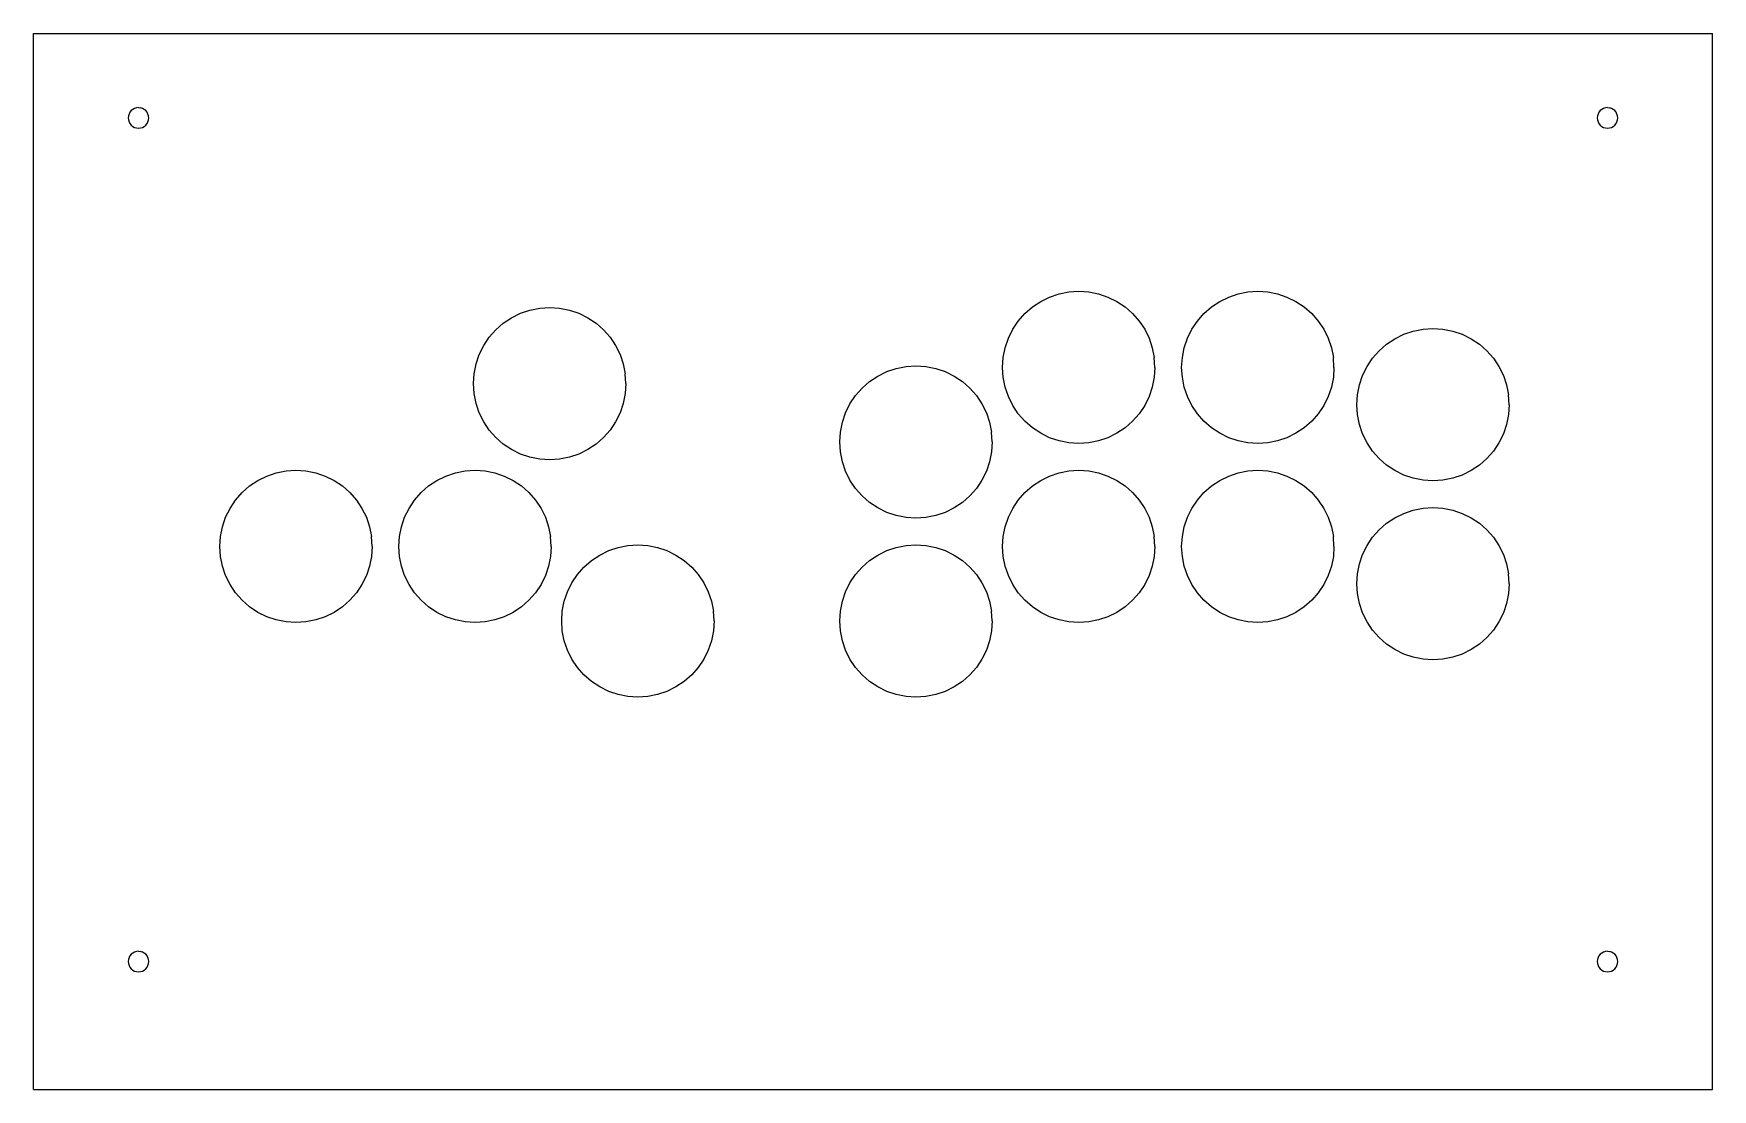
# Model space of a CAD drawing. Extents: x 10 to 280, y 30 to 200.
import ezdxf

# ---------------------------------------------------------------- set-up
doc = ezdxf.new("R2010")
doc.units = 0

msp = doc.modelspace()

# ---------------------------------------------------------------- linework, layer by layer
for p, q in [((10, 30.14, 55), (10, 200, 55)), ((10, 200, 55), (280, 200, 55)), ((280, 30.14, 55), (280, 200, 55)), ((25.26, 186.75, 55), (25.23, 186.43, 55)), ((25.23, 186.43, 55), (25.26, 186.11, 55)), ((25.35, 187.06, 55), (25.26, 186.75, 55)), ((25.5, 187.35, 55), (25.35, 187.06, 55)), ((25.71, 187.6, 55), (25.5, 187.35, 55)), ((25.96, 187.8, 55), (25.71, 187.6, 55)), ((26.24, 187.95, 55), (25.96, 187.8, 55)), ((26.55, 188.05, 55), (26.24, 187.95, 55)), ((26.88, 188.08, 55), (26.55, 188.05, 55)), ((26.88, 188.08, 55), (27.2, 188.05, 55)), ((27.51, 187.95, 55), (27.2, 188.05, 55)), ((27.79, 187.8, 55), (27.51, 187.95, 55)), ((28.04, 187.6, 55), (27.79, 187.8, 55)), ((28.25, 187.35, 55), (28.04, 187.6, 55)), ((28.4, 187.06, 55), (28.25, 187.35, 55)), ((28.49, 186.75, 55), (28.4, 187.06, 55)), ((28.52, 186.43, 55), (28.49, 186.75, 55)), ((28.49, 186.11, 55), (28.52, 186.43, 55)), ((261.51, 186.75, 55), (261.48, 186.43, 55)), ((261.48, 186.43, 55), (261.51, 186.11, 55)), ((261.6, 187.06, 55), (261.51, 186.75, 55)), ((261.75, 187.35, 55), (261.6, 187.06, 55)), ((261.96, 187.6, 55), (261.75, 187.35, 55)), ((262.21, 187.8, 55), (261.96, 187.6, 55)), ((262.49, 187.95, 55), (262.21, 187.8, 55)), ((262.8, 188.05, 55), (262.49, 187.95, 55)), ((263.12, 188.08, 55), (262.8, 188.05, 55)), ((263.12, 188.08, 55), (263.45, 188.05, 55)), ((263.76, 187.95, 55), (263.45, 188.05, 55)), ((264.04, 187.8, 55), (263.76, 187.95, 55)), ((264.29, 187.6, 55), (264.04, 187.8, 55)), ((264.5, 187.35, 55), (264.29, 187.6, 55)), ((264.65, 187.06, 55), (264.5, 187.35, 55)), ((264.74, 186.75, 55), (264.65, 187.06, 55)), ((264.77, 186.43, 55), (264.74, 186.75, 55)), ((264.74, 186.11, 55), (264.77, 186.43, 55)), ((25.26, 186.11, 55), (25.35, 185.8, 55)), ((25.35, 185.8, 55), (25.5, 185.51, 55)), ((25.5, 185.51, 55), (25.71, 185.26, 55)), ((25.71, 185.26, 55), (25.96, 185.06, 55)), ((25.96, 185.06, 55), (26.24, 184.9, 55)), ((26.24, 184.9, 55), (26.55, 184.81, 55)), ((26.55, 184.81, 55), (26.88, 184.78, 55)), ((26.88, 184.78, 55), (27.2, 184.81, 55)), ((27.2, 184.81, 55), (27.51, 184.9, 55)), ((27.51, 184.9, 55), (27.79, 185.06, 55)), ((27.79, 185.06, 55), (28.04, 185.26, 55)), ((28.04, 185.26, 55), (28.25, 185.51, 55)), ((28.25, 185.51, 55), (28.4, 185.8, 55)), ((28.4, 185.8, 55), (28.49, 186.11, 55)), ((261.51, 186.11, 55), (261.6, 185.8, 55)), ((261.6, 185.8, 55), (261.75, 185.51, 55)), ((261.75, 185.51, 55), (261.96, 185.26, 55)), ((261.96, 185.26, 55), (262.21, 185.06, 55)), ((262.21, 185.06, 55), (262.49, 184.9, 55)), ((262.49, 184.9, 55), (262.8, 184.81, 55)), ((262.8, 184.81, 55), (263.12, 184.78, 55)), ((263.12, 184.78, 55), (263.45, 184.81, 55)), ((263.45, 184.81, 55), (263.76, 184.9, 55)), ((263.76, 184.9, 55), (264.04, 185.06, 55)), ((264.04, 185.06, 55), (264.29, 185.26, 55)), ((264.29, 185.26, 55), (264.5, 185.51, 55)), ((264.5, 185.51, 55), (264.65, 185.8, 55)), ((264.65, 185.8, 55), (264.74, 186.11, 55)), ((170.63, 156.02, 55), (171.97, 156.91, 55)), ((171.97, 156.91, 55), (173.4, 157.62, 55)), ((173.4, 157.62, 55), (174.92, 158.13, 55)), ((174.92, 158.13, 55), (176.49, 158.45, 55)), ((176.49, 158.45, 55), (178.09, 158.55, 55)), ((178.09, 158.55, 55), (179.69, 158.45, 55)), ((179.69, 158.45, 55), (181.26, 158.13, 55)), ((181.26, 158.13, 55), (182.78, 157.62, 55)), ((182.78, 157.62, 55), (184.22, 156.91, 55)), ((184.22, 156.91, 55), (185.55, 156.02, 55)), ((199.43, 156.02, 55), (200.77, 156.91, 55)), ((200.77, 156.91, 55), (202.2, 157.62, 55)), ((202.2, 157.62, 55), (203.72, 158.13, 55)), ((203.72, 158.13, 55), (205.29, 158.45, 55)), ((205.29, 158.45, 55), (206.89, 158.55, 55)), ((206.89, 158.55, 55), (208.49, 158.45, 55)), ((208.49, 158.45, 55), (210.06, 158.13, 55)), ((210.06, 158.13, 55), (211.58, 157.62, 55)), ((211.58, 157.62, 55), (213.02, 156.91, 55)), ((213.02, 156.91, 55), (214.35, 156.02, 55)), ((85.54, 153.4, 55), (86.88, 154.29, 55)), ((86.88, 154.29, 55), (88.31, 155, 55)), ((88.31, 155, 55), (89.83, 155.51, 55)), ((89.83, 155.51, 55), (91.4, 155.83, 55)), ((91.4, 155.83, 55), (93, 155.93, 55)), ((93, 155.93, 55), (94.6, 155.83, 55)), ((94.6, 155.83, 55), (96.17, 155.51, 55)), ((96.17, 155.51, 55), (97.69, 155, 55)), ((97.69, 155, 55), (99.12, 154.29, 55)), ((99.12, 154.29, 55), (100.46, 153.4, 55)), ((168.37, 153.76, 55), (169.43, 154.96, 55)), ((169.43, 154.96, 55), (170.63, 156.02, 55)), ((185.55, 156.02, 55), (186.75, 154.96, 55)), ((186.75, 154.96, 55), (187.81, 153.76, 55)), ((197.17, 153.76, 55), (198.23, 154.96, 55)), ((198.23, 154.96, 55), (199.43, 156.02, 55)), ((214.35, 156.02, 55), (215.55, 154.96, 55)), ((215.55, 154.96, 55), (216.61, 153.76, 55)), ((83.28, 151.14, 55), (84.34, 152.34, 55)), ((84.34, 152.34, 55), (85.54, 153.4, 55)), ((100.46, 153.4, 55), (101.66, 152.34, 55)), ((101.66, 152.34, 55), (102.72, 151.14, 55)), ((166.77, 150.99, 55), (167.48, 152.43, 55)), ((167.48, 152.43, 55), (168.37, 153.76, 55)), ((187.81, 153.76, 55), (188.7, 152.43, 55)), ((188.7, 152.43, 55), (189.41, 150.99, 55)), ((195.57, 150.99, 55), (196.28, 152.43, 55)), ((196.28, 152.43, 55), (197.17, 153.76, 55)), ((216.61, 153.76, 55), (217.5, 152.43, 55)), ((217.5, 152.43, 55), (218.21, 150.99, 55)), ((228.93, 150.91, 55), (230.37, 151.62, 55)), ((230.37, 151.62, 55), (231.89, 152.13, 55)), ((231.89, 152.13, 55), (233.46, 152.45, 55)), ((233.46, 152.45, 55), (235.06, 152.55, 55)), ((235.06, 152.55, 55), (236.66, 152.45, 55)), ((236.66, 152.45, 55), (238.23, 152.13, 55)), ((238.23, 152.13, 55), (239.75, 151.62, 55)), ((239.75, 151.62, 55), (241.18, 150.91, 55)), ((81.68, 148.37, 55), (82.39, 149.81, 55)), ((82.39, 149.81, 55), (83.28, 151.14, 55)), ((102.72, 151.14, 55), (103.61, 149.81, 55)), ((103.61, 149.81, 55), (104.32, 148.37, 55)), ((165.95, 147.9, 55), (166.26, 149.47, 55)), ((166.26, 149.47, 55), (166.77, 150.99, 55)), ((189.41, 150.99, 55), (189.92, 149.47, 55)), ((189.92, 149.47, 55), (190.24, 147.9, 55)), ((194.75, 147.9, 55), (195.06, 149.47, 55)), ((195.06, 149.47, 55), (195.57, 150.99, 55)), ((218.21, 150.99, 55), (218.72, 149.47, 55)), ((218.72, 149.47, 55), (219.04, 147.9, 55)), ((225.34, 147.76, 55), (226.4, 148.96, 55)), ((226.4, 148.96, 55), (227.6, 150.02, 55)), ((227.6, 150.02, 55), (228.93, 150.91, 55)), ((241.18, 150.91, 55), (242.52, 150.02, 55)), ((242.52, 150.02, 55), (243.72, 148.96, 55)), ((243.72, 148.96, 55), (244.78, 147.76, 55)), ((80.85, 145.28, 55), (81.17, 146.85, 55)), ((81.17, 146.85, 55), (81.68, 148.37, 55)), ((104.32, 148.37, 55), (104.83, 146.85, 55)), ((104.83, 146.85, 55), (105.15, 145.28, 55)), ((147.22, 145.62, 55), (148.74, 146.13, 55)), ((148.74, 146.13, 55), (150.31, 146.45, 55)), ((150.31, 146.45, 55), (151.91, 146.55, 55)), ((151.91, 146.55, 55), (153.51, 146.45, 55)), ((153.51, 146.45, 55), (155.08, 146.13, 55)), ((155.08, 146.13, 55), (156.6, 145.62, 55)), ((165.84, 146.3, 55), (165.95, 147.9, 55)), ((165.95, 144.7, 55), (165.84, 146.3, 55)), ((190.34, 146.3, 55), (190.24, 147.9, 55)), ((190.34, 146.3, 55), (190.24, 144.7, 55)), ((194.64, 146.3, 55), (194.75, 147.9, 55)), ((194.75, 144.7, 55), (194.64, 146.3, 55)), ((219.14, 146.3, 55), (219.04, 147.9, 55)), ((219.14, 146.3, 55), (219.04, 144.7, 55)), ((223.74, 144.99, 55), (224.45, 146.42, 55)), ((224.45, 146.42, 55), (225.34, 147.76, 55)), ((244.78, 147.76, 55), (245.67, 146.42, 55)), ((245.67, 146.42, 55), (246.38, 144.99, 55)), ((80.75, 143.68, 55), (80.85, 145.28, 55)), ((80.85, 142.08, 55), (80.75, 143.68, 55)), ((105.25, 143.68, 55), (105.15, 145.28, 55)), ((105.25, 143.68, 55), (105.15, 142.08, 55)), ((143.25, 142.96, 55), (144.45, 144.02, 55)), ((144.45, 144.02, 55), (145.79, 144.91, 55)), ((145.79, 144.91, 55), (147.22, 145.62, 55)), ((156.6, 145.62, 55), (158.04, 144.91, 55)), ((158.04, 144.91, 55), (159.37, 144.02, 55)), ((159.37, 144.02, 55), (160.57, 142.96, 55)), ((166.26, 143.13, 55), (165.95, 144.7, 55)), ((166.77, 141.61, 55), (166.26, 143.13, 55)), ((189.92, 143.13, 55), (189.41, 141.61, 55)), ((190.24, 144.7, 55), (189.92, 143.13, 55)), ((195.06, 143.13, 55), (194.75, 144.7, 55)), ((195.57, 141.61, 55), (195.06, 143.13, 55)), ((218.72, 143.13, 55), (218.21, 141.61, 55)), ((219.04, 144.7, 55), (218.72, 143.13, 55)), ((222.91, 141.9, 55), (223.23, 143.47, 55)), ((223.23, 143.47, 55), (223.74, 144.99, 55)), ((246.38, 144.99, 55), (246.89, 143.47, 55)), ((246.89, 143.47, 55), (247.2, 141.9, 55)), ((81.17, 140.51, 55), (80.85, 142.08, 55)), ((81.68, 138.99, 55), (81.17, 140.51, 55)), ((104.83, 140.51, 55), (104.32, 138.99, 55)), ((105.15, 142.08, 55), (104.83, 140.51, 55)), ((140.59, 138.99, 55), (141.3, 140.42, 55)), ((141.3, 140.42, 55), (142.19, 141.76, 55)), ((142.19, 141.76, 55), (143.25, 142.96, 55)), ((160.57, 142.96, 55), (161.63, 141.76, 55)), ((161.63, 141.76, 55), (162.52, 140.42, 55)), ((162.52, 140.42, 55), (163.23, 138.99, 55)), ((167.48, 140.18, 55), (166.77, 141.61, 55)), ((189.41, 141.61, 55), (188.7, 140.18, 55)), ((196.28, 140.18, 55), (195.57, 141.61, 55)), ((218.21, 141.61, 55), (217.5, 140.18, 55)), ((222.81, 140.3, 55), (222.91, 141.9, 55)), ((247.31, 140.3, 55), (247.2, 141.9, 55)), ((82.39, 137.56, 55), (81.68, 138.99, 55)), ((104.32, 138.99, 55), (103.61, 137.56, 55)), ((140.08, 137.47, 55), (140.59, 138.99, 55)), ((163.23, 138.99, 55), (163.74, 137.47, 55)), ((168.37, 138.84, 55), (167.48, 140.18, 55)), ((169.43, 137.64, 55), (168.37, 138.84, 55)), ((187.81, 138.84, 55), (186.75, 137.64, 55)), ((188.7, 140.18, 55), (187.81, 138.84, 55)), ((197.17, 138.84, 55), (196.28, 140.18, 55)), ((198.23, 137.64, 55), (197.17, 138.84, 55)), ((216.61, 138.84, 55), (215.55, 137.64, 55)), ((217.5, 140.18, 55), (216.61, 138.84, 55)), ((222.91, 138.7, 55), (222.81, 140.3, 55)), ((223.23, 137.13, 55), (222.91, 138.7, 55)), ((247.2, 138.7, 55), (246.89, 137.13, 55)), ((247.31, 140.3, 55), (247.2, 138.7, 55)), ((83.28, 136.22, 55), (82.39, 137.56, 55)), ((84.34, 135.02, 55), (83.28, 136.22, 55)), ((85.54, 133.96, 55), (84.34, 135.02, 55)), ((101.66, 135.02, 55), (100.46, 133.96, 55)), ((102.72, 136.22, 55), (101.66, 135.02, 55)), ((103.61, 137.56, 55), (102.72, 136.22, 55)), ((139.66, 134.3, 55), (139.76, 135.9, 55)), ((139.76, 135.9, 55), (140.08, 137.47, 55)), ((163.74, 137.47, 55), (164.06, 135.9, 55)), ((164.16, 134.3, 55), (164.06, 135.9, 55)), ((170.63, 136.58, 55), (169.43, 137.64, 55)), ((171.97, 135.69, 55), (170.63, 136.58, 55)), ((173.4, 134.98, 55), (171.97, 135.69, 55)), ((184.22, 135.69, 55), (182.78, 134.98, 55)), ((185.55, 136.58, 55), (184.22, 135.69, 55)), ((186.75, 137.64, 55), (185.55, 136.58, 55)), ((199.43, 136.58, 55), (198.23, 137.64, 55)), ((200.77, 135.69, 55), (199.43, 136.58, 55)), ((202.2, 134.98, 55), (200.77, 135.69, 55)), ((213.02, 135.69, 55), (211.58, 134.98, 55)), ((214.35, 136.58, 55), (213.02, 135.69, 55)), ((215.55, 137.64, 55), (214.35, 136.58, 55)), ((223.74, 135.61, 55), (223.23, 137.13, 55)), ((224.45, 134.17, 55), (223.74, 135.61, 55)), ((246.38, 135.61, 55), (245.67, 134.17, 55)), ((246.89, 137.13, 55), (246.38, 135.61, 55)), ((86.88, 133.07, 55), (85.54, 133.96, 55)), ((88.31, 132.36, 55), (86.88, 133.07, 55)), ((89.83, 131.85, 55), (88.31, 132.36, 55)), ((97.69, 132.36, 55), (96.17, 131.85, 55)), ((99.12, 133.07, 55), (97.69, 132.36, 55)), ((100.46, 133.96, 55), (99.12, 133.07, 55)), ((139.76, 132.7, 55), (139.66, 134.3, 55)), ((140.08, 131.13, 55), (139.76, 132.7, 55)), ((164.06, 132.7, 55), (163.74, 131.13, 55)), ((164.16, 134.3, 55), (164.06, 132.7, 55)), ((174.92, 134.47, 55), (173.4, 134.98, 55)), ((176.49, 134.15, 55), (174.92, 134.47, 55)), ((178.09, 134.05, 55), (176.49, 134.15, 55)), ((179.69, 134.15, 55), (178.09, 134.05, 55)), ((181.26, 134.47, 55), (179.69, 134.15, 55)), ((182.78, 134.98, 55), (181.26, 134.47, 55)), ((203.72, 134.47, 55), (202.2, 134.98, 55)), ((205.29, 134.15, 55), (203.72, 134.47, 55)), ((206.89, 134.05, 55), (205.29, 134.15, 55)), ((208.49, 134.15, 55), (206.89, 134.05, 55)), ((210.06, 134.47, 55), (208.49, 134.15, 55)), ((211.58, 134.98, 55), (210.06, 134.47, 55)), ((225.34, 132.84, 55), (224.45, 134.17, 55)), ((226.4, 131.64, 55), (225.34, 132.84, 55)), ((244.78, 132.84, 55), (243.72, 131.64, 55)), ((245.67, 134.17, 55), (244.78, 132.84, 55)), ((49.03, 129.33, 55), (50.6, 129.65, 55)), ((50.6, 129.65, 55), (52.2, 129.75, 55)), ((52.2, 129.75, 55), (53.8, 129.65, 55)), ((53.8, 129.65, 55), (55.37, 129.33, 55)), ((77.83, 129.33, 55), (79.4, 129.65, 55)), ((79.4, 129.65, 55), (81, 129.75, 55)), ((81, 129.75, 55), (82.6, 129.65, 55)), ((82.6, 129.65, 55), (84.17, 129.33, 55)), ((91.4, 131.53, 55), (89.83, 131.85, 55)), ((93, 131.43, 55), (91.4, 131.53, 55)), ((94.6, 131.53, 55), (93, 131.43, 55)), ((96.17, 131.85, 55), (94.6, 131.53, 55)), ((140.59, 129.61, 55), (140.08, 131.13, 55)), ((141.3, 128.17, 55), (140.59, 129.61, 55)), ((163.23, 129.61, 55), (162.52, 128.17, 55)), ((163.74, 131.13, 55), (163.23, 129.61, 55)), ((174.92, 129.33, 55), (176.49, 129.65, 55)), ((176.49, 129.65, 55), (178.09, 129.75, 55)), ((178.09, 129.75, 55), (179.69, 129.65, 55)), ((179.69, 129.65, 55), (181.26, 129.33, 55)), ((203.72, 129.33, 55), (205.29, 129.65, 55)), ((205.29, 129.65, 55), (206.89, 129.75, 55)), ((206.89, 129.75, 55), (208.49, 129.65, 55)), ((208.49, 129.65, 55), (210.06, 129.33, 55)), ((227.6, 130.58, 55), (226.4, 131.64, 55)), ((228.93, 129.69, 55), (227.6, 130.58, 55)), ((230.37, 128.98, 55), (228.93, 129.69, 55)), ((241.18, 129.69, 55), (239.75, 128.98, 55)), ((242.52, 130.58, 55), (241.18, 129.69, 55)), ((243.72, 131.64, 55), (242.52, 130.58, 55)), ((43.54, 126.16, 55), (44.74, 127.22, 55)), ((44.74, 127.22, 55), (46.08, 128.11, 55)), ((46.08, 128.11, 55), (47.51, 128.82, 55)), ((47.51, 128.82, 55), (49.03, 129.33, 55)), ((55.37, 129.33, 55), (56.89, 128.82, 55)), ((56.89, 128.82, 55), (58.33, 128.11, 55)), ((58.33, 128.11, 55), (59.66, 127.22, 55)), ((59.66, 127.22, 55), (60.86, 126.16, 55)), ((72.34, 126.16, 55), (73.54, 127.22, 55)), ((73.54, 127.22, 55), (74.88, 128.11, 55)), ((74.88, 128.11, 55), (76.31, 128.82, 55)), ((76.31, 128.82, 55), (77.83, 129.33, 55)), ((84.17, 129.33, 55), (85.69, 128.82, 55)), ((85.69, 128.82, 55), (87.12, 128.11, 55)), ((87.12, 128.11, 55), (88.46, 127.22, 55)), ((88.46, 127.22, 55), (89.66, 126.16, 55)), ((142.19, 126.84, 55), (141.3, 128.17, 55)), ((162.52, 128.17, 55), (161.63, 126.84, 55)), ((169.43, 126.16, 55), (170.63, 127.22, 55)), ((170.63, 127.22, 55), (171.97, 128.11, 55)), ((171.97, 128.11, 55), (173.4, 128.82, 55)), ((173.4, 128.82, 55), (174.92, 129.33, 55)), ((181.26, 129.33, 55), (182.78, 128.82, 55)), ((182.78, 128.82, 55), (184.22, 128.11, 55)), ((184.22, 128.11, 55), (185.55, 127.22, 55)), ((185.55, 127.22, 55), (186.75, 126.16, 55)), ((198.23, 126.16, 55), (199.43, 127.22, 55)), ((199.43, 127.22, 55), (200.77, 128.11, 55)), ((200.77, 128.11, 55), (202.2, 128.82, 55)), ((202.2, 128.82, 55), (203.72, 129.33, 55)), ((210.06, 129.33, 55), (211.58, 128.82, 55)), ((211.58, 128.82, 55), (213.02, 128.11, 55)), ((213.02, 128.11, 55), (214.35, 127.22, 55)), ((214.35, 127.22, 55), (215.55, 126.16, 55)), ((231.89, 128.47, 55), (230.37, 128.98, 55)), ((233.46, 128.15, 55), (231.89, 128.47, 55)), ((235.06, 128.05, 55), (233.46, 128.15, 55)), ((236.66, 128.15, 55), (235.06, 128.05, 55)), ((238.23, 128.47, 55), (236.66, 128.15, 55)), ((239.75, 128.98, 55), (238.23, 128.47, 55)), ((41.59, 123.62, 55), (42.48, 124.96, 55)), ((42.48, 124.96, 55), (43.54, 126.16, 55)), ((60.86, 126.16, 55), (61.92, 124.96, 55)), ((61.92, 124.96, 55), (62.81, 123.62, 55)), ((70.39, 123.62, 55), (71.28, 124.96, 55)), ((71.28, 124.96, 55), (72.34, 126.16, 55)), ((89.66, 126.16, 55), (90.72, 124.96, 55)), ((90.72, 124.96, 55), (91.61, 123.62, 55)), ((143.25, 125.64, 55), (142.19, 126.84, 55)), ((144.45, 124.58, 55), (143.25, 125.64, 55)), ((145.79, 123.69, 55), (144.45, 124.58, 55)), ((159.37, 124.58, 55), (158.04, 123.69, 55)), ((160.57, 125.64, 55), (159.37, 124.58, 55)), ((161.63, 126.84, 55), (160.57, 125.64, 55)), ((167.48, 123.62, 55), (168.37, 124.96, 55)), ((168.37, 124.96, 55), (169.43, 126.16, 55)), ((186.75, 126.16, 55), (187.81, 124.96, 55)), ((187.81, 124.96, 55), (188.7, 123.62, 55)), ((196.28, 123.62, 55), (197.17, 124.96, 55)), ((197.17, 124.96, 55), (198.23, 126.16, 55)), ((215.55, 126.16, 55), (216.61, 124.96, 55)), ((216.61, 124.96, 55), (217.5, 123.62, 55)), ((40.37, 120.67, 55), (40.88, 122.19, 55)), ((40.88, 122.19, 55), (41.59, 123.62, 55)), ((62.81, 123.62, 55), (63.52, 122.19, 55)), ((63.52, 122.19, 55), (64.03, 120.67, 55)), ((69.17, 120.67, 55), (69.68, 122.19, 55)), ((69.68, 122.19, 55), (70.39, 123.62, 55)), ((91.61, 123.62, 55), (92.32, 122.19, 55)), ((92.32, 122.19, 55), (92.83, 120.67, 55)), ((147.22, 122.98, 55), (145.79, 123.69, 55)), ((148.74, 122.47, 55), (147.22, 122.98, 55)), ((150.31, 122.15, 55), (148.74, 122.47, 55)), ((151.91, 122.05, 55), (150.31, 122.15, 55)), ((153.51, 122.15, 55), (151.91, 122.05, 55)), ((155.08, 122.47, 55), (153.51, 122.15, 55)), ((156.6, 122.98, 55), (155.08, 122.47, 55)), ((158.04, 123.69, 55), (156.6, 122.98, 55)), ((166.26, 120.67, 55), (166.77, 122.19, 55)), ((166.77, 122.19, 55), (167.48, 123.62, 55)), ((188.7, 123.62, 55), (189.41, 122.19, 55)), ((189.41, 122.19, 55), (189.92, 120.67, 55)), ((195.06, 120.67, 55), (195.57, 122.19, 55)), ((195.57, 122.19, 55), (196.28, 123.62, 55)), ((217.5, 123.62, 55), (218.21, 122.19, 55)), ((218.21, 122.19, 55), (218.72, 120.67, 55)), ((227.6, 121.22, 55), (228.93, 122.11, 55)), ((228.93, 122.11, 55), (230.37, 122.82, 55)), ((230.37, 122.82, 55), (231.89, 123.33, 55)), ((231.89, 123.33, 55), (233.46, 123.65, 55)), ((233.46, 123.65, 55), (235.06, 123.75, 55)), ((235.06, 123.75, 55), (236.66, 123.65, 55)), ((236.66, 123.65, 55), (238.23, 123.33, 55)), ((238.23, 123.33, 55), (239.75, 122.82, 55)), ((239.75, 122.82, 55), (241.18, 122.11, 55)), ((241.18, 122.11, 55), (242.52, 121.22, 55)), ((39.95, 117.5, 55), (40.05, 119.1, 55)), ((40.05, 119.1, 55), (40.37, 120.67, 55)), ((64.03, 120.67, 55), (64.35, 119.1, 55)), ((64.45, 117.5, 55), (64.35, 119.1, 55)), ((68.75, 117.5, 55), (68.85, 119.1, 55)), ((68.85, 119.1, 55), (69.17, 120.67, 55)), ((92.83, 120.67, 55), (93.15, 119.1, 55)), ((93.25, 117.5, 55), (93.15, 119.1, 55)), ((165.84, 117.5, 55), (165.95, 119.1, 55)), ((165.95, 119.1, 55), (166.26, 120.67, 55)), ((189.92, 120.67, 55), (190.24, 119.1, 55)), ((190.34, 117.5, 55), (190.24, 119.1, 55)), ((194.64, 117.5, 55), (194.75, 119.1, 55)), ((194.75, 119.1, 55), (195.06, 120.67, 55)), ((218.72, 120.67, 55), (219.04, 119.1, 55)), ((219.14, 117.5, 55), (219.04, 119.1, 55)), ((224.45, 117.62, 55), (225.34, 118.96, 55)), ((225.34, 118.96, 55), (226.4, 120.16, 55)), ((226.4, 120.16, 55), (227.6, 121.22, 55)), ((242.52, 121.22, 55), (243.72, 120.16, 55)), ((243.72, 120.16, 55), (244.78, 118.96, 55)), ((244.78, 118.96, 55), (245.67, 117.62, 55)), ((40.05, 115.9, 55), (39.95, 117.5, 55)), ((64.45, 117.5, 55), (64.35, 115.9, 55)), ((68.85, 115.9, 55), (68.75, 117.5, 55)), ((93.25, 117.5, 55), (93.15, 115.9, 55)), ((99.72, 115.22, 55), (101.06, 116.11, 55)), ((101.06, 116.11, 55), (102.49, 116.82, 55)), ((102.49, 116.82, 55), (104.01, 117.33, 55)), ((104.01, 117.33, 55), (105.58, 117.65, 55)), ((105.58, 117.65, 55), (107.18, 117.75, 55)), ((107.18, 117.75, 55), (108.78, 117.65, 55)), ((108.78, 117.65, 55), (110.35, 117.33, 55)), ((110.35, 117.33, 55), (111.87, 116.82, 55)), ((111.87, 116.82, 55), (113.3, 116.11, 55)), ((113.3, 116.11, 55), (114.64, 115.22, 55)), ((144.45, 115.22, 55), (145.79, 116.11, 55)), ((145.79, 116.11, 55), (147.22, 116.82, 55)), ((147.22, 116.82, 55), (148.74, 117.33, 55)), ((148.74, 117.33, 55), (150.31, 117.65, 55)), ((150.31, 117.65, 55), (151.91, 117.75, 55)), ((151.91, 117.75, 55), (153.51, 117.65, 55)), ((153.51, 117.65, 55), (155.08, 117.33, 55)), ((155.08, 117.33, 55), (156.6, 116.82, 55)), ((156.6, 116.82, 55), (158.04, 116.11, 55)), ((158.04, 116.11, 55), (159.37, 115.22, 55)), ((165.95, 115.9, 55), (165.84, 117.5, 55)), ((190.34, 117.5, 55), (190.24, 115.9, 55)), ((194.75, 115.9, 55), (194.64, 117.5, 55)), ((219.14, 117.5, 55), (219.04, 115.9, 55)), ((223.23, 114.67, 55), (223.74, 116.19, 55)), ((223.74, 116.19, 55), (224.45, 117.62, 55)), ((245.67, 117.62, 55), (246.38, 116.19, 55)), ((246.38, 116.19, 55), (246.89, 114.67, 55)), ((40.37, 114.33, 55), (40.05, 115.9, 55)), ((40.88, 112.81, 55), (40.37, 114.33, 55)), ((64.03, 114.33, 55), (63.52, 112.81, 55)), ((64.35, 115.9, 55), (64.03, 114.33, 55)), ((69.17, 114.33, 55), (68.85, 115.9, 55)), ((69.68, 112.81, 55), (69.17, 114.33, 55)), ((92.83, 114.33, 55), (92.32, 112.81, 55)), ((93.15, 115.9, 55), (92.83, 114.33, 55)), ((97.46, 112.96, 55), (98.52, 114.16, 55)), ((98.52, 114.16, 55), (99.72, 115.22, 55)), ((114.64, 115.22, 55), (115.84, 114.16, 55)), ((115.84, 114.16, 55), (116.9, 112.96, 55)), ((142.19, 112.96, 55), (143.25, 114.16, 55)), ((143.25, 114.16, 55), (144.45, 115.22, 55)), ((159.37, 115.22, 55), (160.57, 114.16, 55)), ((160.57, 114.16, 55), (161.63, 112.96, 55)), ((166.26, 114.33, 55), (165.95, 115.9, 55)), ((166.77, 112.81, 55), (166.26, 114.33, 55)), ((189.92, 114.33, 55), (189.41, 112.81, 55)), ((190.24, 115.9, 55), (189.92, 114.33, 55)), ((195.06, 114.33, 55), (194.75, 115.9, 55)), ((195.57, 112.81, 55), (195.06, 114.33, 55)), ((218.72, 114.33, 55), (218.21, 112.81, 55)), ((219.04, 115.9, 55), (218.72, 114.33, 55)), ((222.91, 113.1, 55), (223.23, 114.67, 55)), ((246.89, 114.67, 55), (247.2, 113.1, 55)), ((41.59, 111.38, 55), (40.88, 112.81, 55)), ((42.48, 110.04, 55), (41.59, 111.38, 55)), ((62.81, 111.38, 55), (61.92, 110.04, 55)), ((63.52, 112.81, 55), (62.81, 111.38, 55)), ((70.39, 111.38, 55), (69.68, 112.81, 55)), ((71.28, 110.04, 55), (70.39, 111.38, 55)), ((91.61, 111.38, 55), (90.72, 110.04, 55)), ((92.32, 112.81, 55), (91.61, 111.38, 55)), ((95.86, 110.19, 55), (96.57, 111.62, 55)), ((96.57, 111.62, 55), (97.46, 112.96, 55)), ((116.9, 112.96, 55), (117.79, 111.62, 55)), ((117.79, 111.62, 55), (118.5, 110.19, 55)), ((140.59, 110.19, 55), (141.3, 111.62, 55)), ((141.3, 111.62, 55), (142.19, 112.96, 55)), ((161.63, 112.96, 55), (162.52, 111.62, 55)), ((162.52, 111.62, 55), (163.23, 110.19, 55)), ((167.48, 111.38, 55), (166.77, 112.81, 55)), ((168.37, 110.04, 55), (167.48, 111.38, 55)), ((188.7, 111.38, 55), (187.81, 110.04, 55)), ((189.41, 112.81, 55), (188.7, 111.38, 55)), ((196.28, 111.38, 55), (195.57, 112.81, 55)), ((197.17, 110.04, 55), (196.28, 111.38, 55)), ((217.5, 111.38, 55), (216.61, 110.04, 55)), ((218.21, 112.81, 55), (217.5, 111.38, 55)), ((222.81, 111.5, 55), (222.91, 113.1, 55)), ((222.91, 109.9, 55), (222.81, 111.5, 55)), ((247.31, 111.5, 55), (247.2, 113.1, 55)), ((247.31, 111.5, 55), (247.2, 109.9, 55)), ((43.54, 108.84, 55), (42.48, 110.04, 55)), ((44.74, 107.78, 55), (43.54, 108.84, 55)), ((60.86, 108.84, 55), (59.66, 107.78, 55)), ((61.92, 110.04, 55), (60.86, 108.84, 55)), ((72.34, 108.84, 55), (71.28, 110.04, 55)), ((73.54, 107.78, 55), (72.34, 108.84, 55)), ((89.66, 108.84, 55), (88.46, 107.78, 55)), ((90.72, 110.04, 55), (89.66, 108.84, 55)), ((95.03, 107.1, 55), (95.35, 108.67, 55)), ((95.35, 108.67, 55), (95.86, 110.19, 55)), ((118.5, 110.19, 55), (119.01, 108.67, 55)), ((119.01, 108.67, 55), (119.33, 107.1, 55)), ((139.76, 107.1, 55), (140.08, 108.67, 55)), ((140.08, 108.67, 55), (140.59, 110.19, 55)), ((163.23, 110.19, 55), (163.74, 108.67, 55)), ((163.74, 108.67, 55), (164.06, 107.1, 55)), ((169.43, 108.84, 55), (168.37, 110.04, 55)), ((170.63, 107.78, 55), (169.43, 108.84, 55)), ((186.75, 108.84, 55), (185.55, 107.78, 55)), ((187.81, 110.04, 55), (186.75, 108.84, 55)), ((198.23, 108.84, 55), (197.17, 110.04, 55)), ((199.43, 107.78, 55), (198.23, 108.84, 55)), ((215.55, 108.84, 55), (214.35, 107.78, 55)), ((216.61, 110.04, 55), (215.55, 108.84, 55)), ((223.23, 108.33, 55), (222.91, 109.9, 55)), ((223.74, 106.81, 55), (223.23, 108.33, 55)), ((246.89, 108.33, 55), (246.38, 106.81, 55)), ((247.2, 109.9, 55), (246.89, 108.33, 55)), ((46.08, 106.89, 55), (44.74, 107.78, 55)), ((47.51, 106.18, 55), (46.08, 106.89, 55)), ((49.03, 105.67, 55), (47.51, 106.18, 55)), ((50.6, 105.35, 55), (49.03, 105.67, 55)), ((52.2, 105.25, 55), (50.6, 105.35, 55)), ((53.8, 105.35, 55), (52.2, 105.25, 55)), ((55.37, 105.67, 55), (53.8, 105.35, 55)), ((56.89, 106.18, 55), (55.37, 105.67, 55)), ((58.33, 106.89, 55), (56.89, 106.18, 55)), ((59.66, 107.78, 55), (58.33, 106.89, 55)), ((74.88, 106.89, 55), (73.54, 107.78, 55)), ((76.31, 106.18, 55), (74.88, 106.89, 55)), ((77.83, 105.67, 55), (76.31, 106.18, 55)), ((79.4, 105.35, 55), (77.83, 105.67, 55)), ((81, 105.25, 55), (79.4, 105.35, 55)), ((82.6, 105.35, 55), (81, 105.25, 55)), ((84.17, 105.67, 55), (82.6, 105.35, 55)), ((85.69, 106.18, 55), (84.17, 105.67, 55)), ((87.12, 106.89, 55), (85.69, 106.18, 55)), ((88.46, 107.78, 55), (87.12, 106.89, 55)), ((94.93, 105.5, 55), (95.03, 107.1, 55)), ((95.03, 103.9, 55), (94.93, 105.5, 55)), ((119.43, 105.5, 55), (119.33, 107.1, 55)), ((119.43, 105.5, 55), (119.33, 103.9, 55)), ((139.66, 105.5, 55), (139.76, 107.1, 55)), ((139.76, 103.9, 55), (139.66, 105.5, 55)), ((164.16, 105.5, 55), (164.06, 107.1, 55)), ((164.16, 105.5, 55), (164.06, 103.9, 55)), ((171.97, 106.89, 55), (170.63, 107.78, 55)), ((173.4, 106.18, 55), (171.97, 106.89, 55)), ((174.92, 105.67, 55), (173.4, 106.18, 55)), ((176.49, 105.35, 55), (174.92, 105.67, 55)), ((178.09, 105.25, 55), (176.49, 105.35, 55)), ((179.69, 105.35, 55), (178.09, 105.25, 55)), ((181.26, 105.67, 55), (179.69, 105.35, 55)), ((182.78, 106.18, 55), (181.26, 105.67, 55)), ((184.22, 106.89, 55), (182.78, 106.18, 55)), ((185.55, 107.78, 55), (184.22, 106.89, 55)), ((200.77, 106.89, 55), (199.43, 107.78, 55)), ((202.2, 106.18, 55), (200.77, 106.89, 55)), ((203.72, 105.67, 55), (202.2, 106.18, 55)), ((205.29, 105.35, 55), (203.72, 105.67, 55)), ((206.89, 105.25, 55), (205.29, 105.35, 55)), ((208.49, 105.35, 55), (206.89, 105.25, 55)), ((210.06, 105.67, 55), (208.49, 105.35, 55)), ((211.58, 106.18, 55), (210.06, 105.67, 55)), ((213.02, 106.89, 55), (211.58, 106.18, 55)), ((214.35, 107.78, 55), (213.02, 106.89, 55)), ((224.45, 105.37, 55), (223.74, 106.81, 55)), ((225.34, 104.04, 55), (224.45, 105.37, 55)), ((245.67, 105.37, 55), (244.78, 104.04, 55)), ((246.38, 106.81, 55), (245.67, 105.37, 55)), ((95.35, 102.33, 55), (95.03, 103.9, 55)), ((119.33, 103.9, 55), (119.01, 102.33, 55)), ((140.08, 102.33, 55), (139.76, 103.9, 55)), ((164.06, 103.9, 55), (163.74, 102.33, 55)), ((226.4, 102.84, 55), (225.34, 104.04, 55)), ((227.6, 101.78, 55), (226.4, 102.84, 55)), ((243.72, 102.84, 55), (242.52, 101.78, 55)), ((244.78, 104.04, 55), (243.72, 102.84, 55)), ((95.86, 100.81, 55), (95.35, 102.33, 55)), ((96.57, 99.38, 55), (95.86, 100.81, 55)), ((118.5, 100.81, 55), (117.79, 99.38, 55)), ((119.01, 102.33, 55), (118.5, 100.81, 55)), ((140.59, 100.81, 55), (140.08, 102.33, 55)), ((141.3, 99.38, 55), (140.59, 100.81, 55)), ((163.23, 100.81, 55), (162.52, 99.38, 55)), ((163.74, 102.33, 55), (163.23, 100.81, 55)), ((228.93, 100.89, 55), (227.6, 101.78, 55)), ((230.37, 100.18, 55), (228.93, 100.89, 55)), ((231.89, 99.67, 55), (230.37, 100.18, 55)), ((239.75, 100.18, 55), (238.23, 99.67, 55)), ((241.18, 100.89, 55), (239.75, 100.18, 55)), ((242.52, 101.78, 55), (241.18, 100.89, 55)), ((97.46, 98.04, 55), (96.57, 99.38, 55)), ((98.52, 96.84, 55), (97.46, 98.04, 55)), ((116.9, 98.04, 55), (115.84, 96.84, 55)), ((117.79, 99.38, 55), (116.9, 98.04, 55)), ((142.19, 98.04, 55), (141.3, 99.38, 55)), ((143.25, 96.84, 55), (142.19, 98.04, 55)), ((161.63, 98.04, 55), (160.57, 96.84, 55)), ((162.52, 99.38, 55), (161.63, 98.04, 55)), ((233.46, 99.35, 55), (231.89, 99.67, 55)), ((235.06, 99.25, 55), (233.46, 99.35, 55)), ((236.66, 99.35, 55), (235.06, 99.25, 55)), ((238.23, 99.67, 55), (236.66, 99.35, 55)), ((99.72, 95.78, 55), (98.52, 96.84, 55)), ((101.06, 94.89, 55), (99.72, 95.78, 55)), ((102.49, 94.18, 55), (101.06, 94.89, 55)), ((113.3, 94.89, 55), (111.87, 94.18, 55)), ((114.64, 95.78, 55), (113.3, 94.89, 55)), ((115.84, 96.84, 55), (114.64, 95.78, 55)), ((144.45, 95.78, 55), (143.25, 96.84, 55)), ((145.79, 94.89, 55), (144.45, 95.78, 55)), ((147.22, 94.18, 55), (145.79, 94.89, 55)), ((158.04, 94.89, 55), (156.6, 94.18, 55)), ((159.37, 95.78, 55), (158.04, 94.89, 55)), ((160.57, 96.84, 55), (159.37, 95.78, 55)), ((104.01, 93.67, 55), (102.49, 94.18, 55)), ((105.58, 93.35, 55), (104.01, 93.67, 55)), ((107.18, 93.25, 55), (105.58, 93.35, 55)), ((108.78, 93.35, 55), (107.18, 93.25, 55)), ((110.35, 93.67, 55), (108.78, 93.35, 55)), ((111.87, 94.18, 55), (110.35, 93.67, 55)), ((148.74, 93.67, 55), (147.22, 94.18, 55)), ((150.31, 93.35, 55), (148.74, 93.67, 55)), ((151.91, 93.25, 55), (150.31, 93.35, 55)), ((153.51, 93.35, 55), (151.91, 93.25, 55)), ((155.08, 93.67, 55), (153.51, 93.35, 55)), ((156.6, 94.18, 55), (155.08, 93.67, 55)), ((25.35, 51.35, 55), (25.26, 51.04, 55)), ((25.5, 51.63, 55), (25.35, 51.35, 55)), ((25.71, 51.88, 55), (25.5, 51.63, 55)), ((25.96, 52.09, 55), (25.71, 51.88, 55)), ((26.24, 52.24, 55), (25.96, 52.09, 55)), ((26.55, 52.33, 55), (26.24, 52.24, 55)), ((26.88, 52.36, 55), (26.55, 52.33, 55)), ((26.88, 52.36, 55), (27.2, 52.33, 55)), ((27.51, 52.24, 55), (27.2, 52.33, 55)), ((27.79, 52.09, 55), (27.51, 52.24, 55)), ((28.04, 51.88, 55), (27.79, 52.09, 55)), ((28.25, 51.63, 55), (28.04, 51.88, 55)), ((28.4, 51.35, 55), (28.25, 51.63, 55)), ((28.49, 51.04, 55), (28.4, 51.35, 55)), ((261.6, 51.35, 55), (261.51, 51.04, 55)), ((261.75, 51.63, 55), (261.6, 51.35, 55)), ((261.96, 51.88, 55), (261.75, 51.63, 55)), ((262.21, 52.09, 55), (261.96, 51.88, 55)), ((262.49, 52.24, 55), (262.21, 52.09, 55)), ((262.8, 52.33, 55), (262.49, 52.24, 55)), ((263.12, 52.36, 55), (262.8, 52.33, 55)), ((263.12, 52.36, 55), (263.45, 52.33, 55)), ((263.76, 52.24, 55), (263.45, 52.33, 55)), ((264.04, 52.09, 55), (263.76, 52.24, 55)), ((264.29, 51.88, 55), (264.04, 52.09, 55)), ((264.5, 51.63, 55), (264.29, 51.88, 55)), ((264.65, 51.35, 55), (264.5, 51.63, 55)), ((264.74, 51.04, 55), (264.65, 51.35, 55)), ((25.26, 51.04, 55), (25.23, 50.71, 55)), ((25.23, 50.71, 55), (25.26, 50.39, 55)), ((25.26, 50.39, 55), (25.35, 50.08, 55)), ((25.35, 50.08, 55), (25.5, 49.8, 55)), ((25.5, 49.8, 55), (25.71, 49.55, 55)), ((25.71, 49.55, 55), (25.96, 49.34, 55)), ((25.96, 49.34, 55), (26.24, 49.19, 55)), ((26.24, 49.19, 55), (26.55, 49.1, 55)), ((26.55, 49.1, 55), (26.88, 49.06, 55)), ((26.88, 49.06, 55), (27.2, 49.1, 55)), ((27.2, 49.1, 55), (27.51, 49.19, 55)), ((27.51, 49.19, 55), (27.79, 49.34, 55)), ((27.79, 49.34, 55), (28.04, 49.55, 55)), ((28.04, 49.55, 55), (28.25, 49.8, 55)), ((28.25, 49.8, 55), (28.4, 50.08, 55)), ((28.4, 50.08, 55), (28.49, 50.39, 55)), ((28.52, 50.71, 55), (28.49, 51.04, 55)), ((28.49, 50.39, 55), (28.52, 50.71, 55)), ((261.51, 51.04, 55), (261.48, 50.71, 55)), ((261.48, 50.71, 55), (261.51, 50.39, 55)), ((261.51, 50.39, 55), (261.6, 50.08, 55)), ((261.6, 50.08, 55), (261.75, 49.8, 55)), ((261.75, 49.8, 55), (261.96, 49.55, 55)), ((261.96, 49.55, 55), (262.21, 49.34, 55)), ((262.21, 49.34, 55), (262.49, 49.19, 55)), ((262.49, 49.19, 55), (262.8, 49.1, 55)), ((262.8, 49.1, 55), (263.12, 49.06, 55)), ((263.12, 49.06, 55), (263.45, 49.1, 55)), ((263.45, 49.1, 55), (263.76, 49.19, 55)), ((263.76, 49.19, 55), (264.04, 49.34, 55)), ((264.04, 49.34, 55), (264.29, 49.55, 55)), ((264.29, 49.55, 55), (264.5, 49.8, 55)), ((264.5, 49.8, 55), (264.65, 50.08, 55)), ((264.65, 50.08, 55), (264.74, 50.39, 55)), ((264.77, 50.71, 55), (264.74, 51.04, 55)), ((264.74, 50.39, 55), (264.77, 50.71, 55)), ((10, 30.14, 55), (280, 30.14, 55))]:
    msp.add_line(p, q)

doc.saveas('drawing.dxf')
